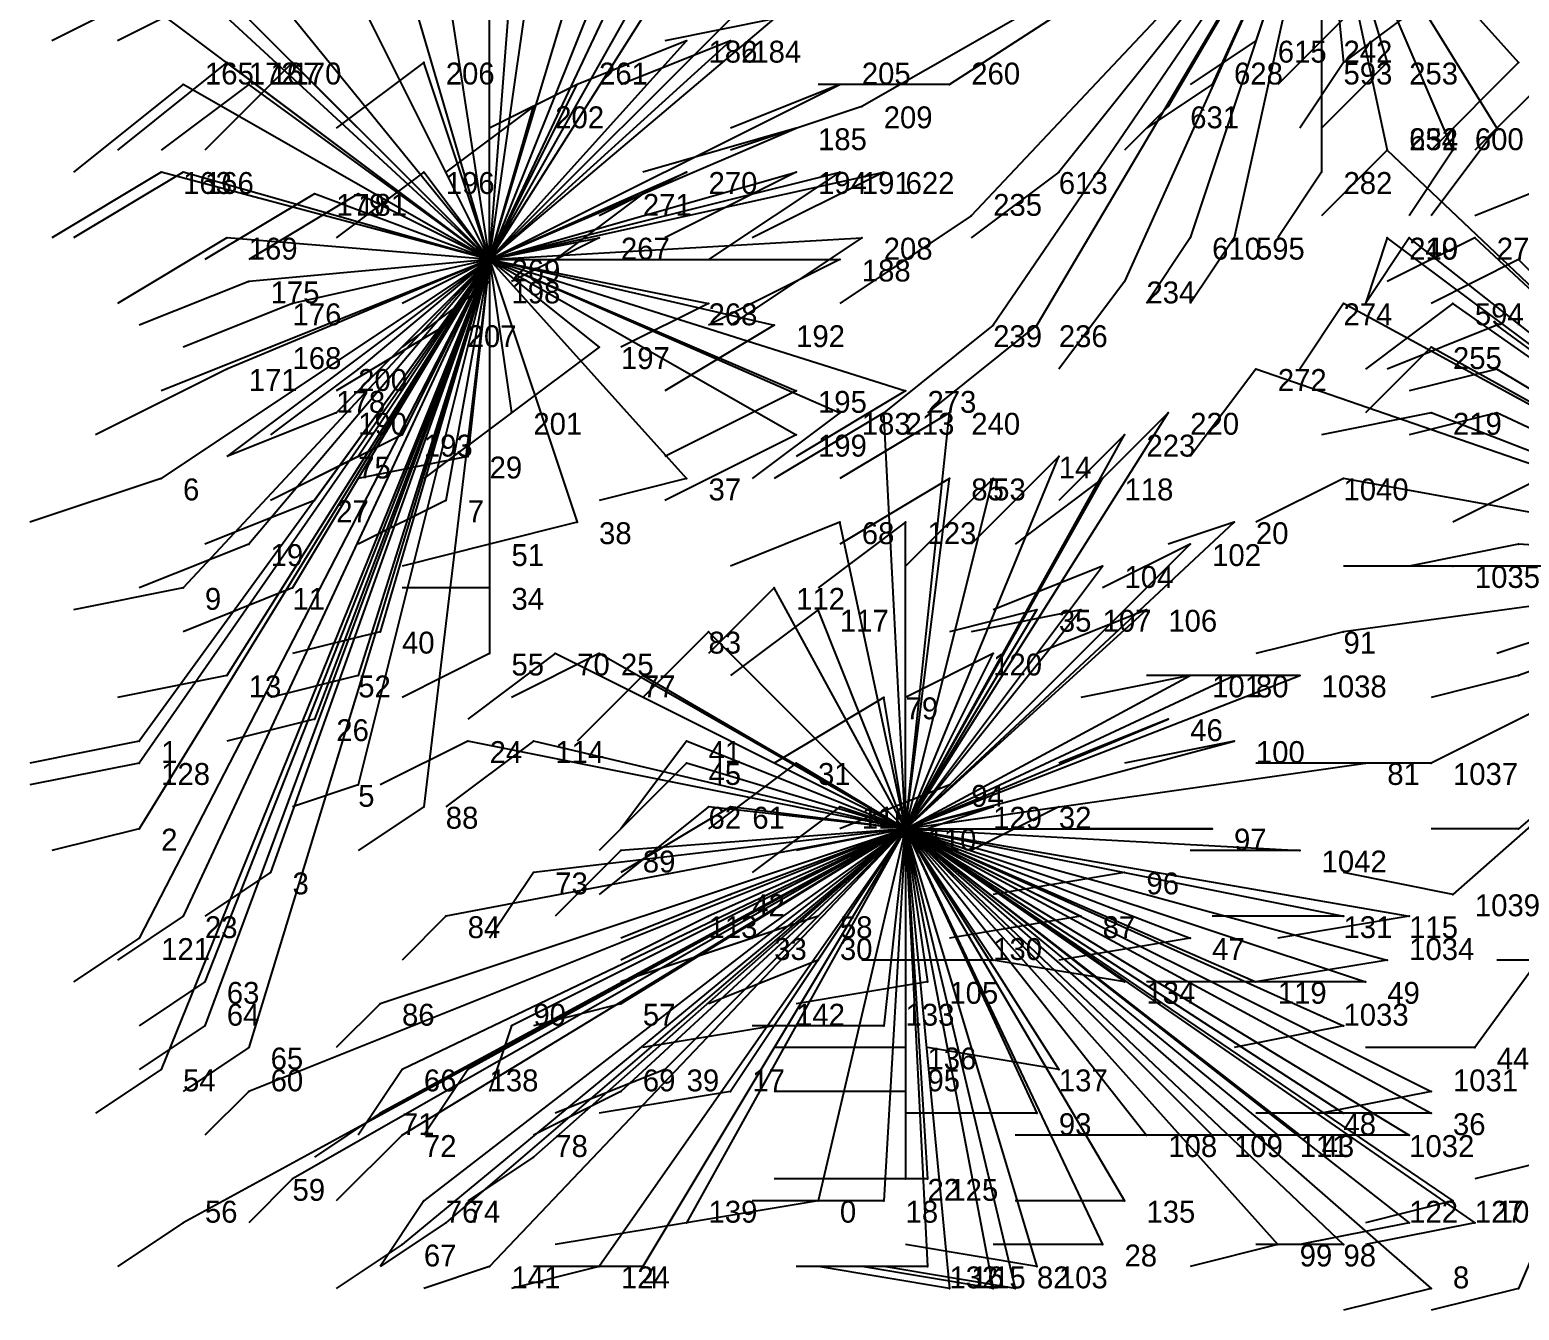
# Model space of a CAD drawing. Extents: x 13.668 to 13.876, y -34.05 to -33.931.
# Drawn here: x 13.669 to 13.737, y -34.048 to -33.9895 of the extents above; entities that cross this region are included whole.
import ezdxf

# ---------------------------------------------------------------- set-up
doc = ezdxf.new("R2010")
doc.units = 0
for name, color, linetype in [('Facilities', 3, 'CONTINUOUS'), ('Facilities_lines', 3, 'CONTINUOUS'), ('Normals', 1, 'CONTINUOUS'), ('Source_points', 5, 'CONTINUOUS'), ('Text', 3, 'CONTINUOUS')]:
    doc.layers.add(name, color=color, linetype=linetype)

msp = doc.modelspace()

# ---------------------------------------------------------------- linework, layer by layer
at = {"layer": 'Facilities', "color": 3}
for p in [(13.69, -34, -1.219), (13.709, -34.026, -1.219)]:
    msp.add_point(p, dxfattribs=at)
at = {"layer": 'Facilities_lines', "color": 3}
for p, q in [((13.69, -34, -1.219), (13.693, -33.979, -1.219)), ((13.69, -34, -1.219), (13.696, -33.98, -1.219)), ((13.69, -34, -1.219), (13.702, -33.981, -1.218)), ((13.728, -33.981, -1.217), (13.707, -33.993, -1.218)), ((13.728, -33.981, -1.217), (13.711, -33.992, -1.218)), ((13.728, -33.981, -1.217), (13.712, -33.998, -1.218)), ((13.728, -33.981, -1.217), (13.713, -34.003, -1.218)), ((13.728, -33.981, -1.217), (13.715, -34.003, -1.218)), ((13.728, -33.981, -1.217), (13.716, -33.996, -1.217)), ((13.728, -33.981, -1.217), (13.719, -34.001, -1.218)), ((13.728, -33.981, -1.217), (13.721, -33.993, -1.217)), ((13.728, -33.981, -1.217), (13.722, -33.999, -1.217)), ((13.728, -33.981, -1.217), (13.723, -33.992, -1.217)), ((13.728, -33.981, -1.217), (13.724, -33.999, -1.217)), ((13.728, -33.981, -1.217), (13.725, -33.99, -1.217)), ((13.728, -33.981, -1.217), (13.728, -33.99, -1.218)), ((13.728, -33.981, -1.217), (13.731, -33.991, -1.218)), ((13.728, -33.981, -1.217), (13.728, -33.996, -1.218)), ((13.728, -33.981, -1.217), (13.729, -33.991, -1.217)), ((13.728, -33.981, -1.217), (13.734, -33.995, -1.216)), ((13.728, -33.981, -1.217), (13.737, -33.991, -1.217)), ((13.728, -33.981, -1.217), (13.736, -33.994, -1.217)), ((13.728, -33.981, -1.217), (13.731, -33.995, -1.217)), ((13.69, -34, -1.219), (13.685, -33.983, -1.219)), ((13.69, -34, -1.219), (13.698, -33.983, -1.218)), ((13.69, -34, -1.219), (13.698, -33.983, -1.219)), ((13.69, -34, -1.219), (13.677, -33.984, -1.22)), ((13.69, -34, -1.219), (13.682, -33.984, -1.219)), ((13.69, -34, -1.219), (13.699, -33.984, -1.219)), ((13.69, -34, -1.219), (13.675, -33.985, -1.22)), ((13.69, -34, -1.219), (13.696, -33.985, -1.218)), ((13.69, -34, -1.219), (13.69, -33.986, -1.22)), ((13.69, -34, -1.219), (13.688, -33.987, -1.219)), ((13.69, -34, -1.219), (13.703, -33.987, -1.218)), ((13.69, -34, -1.219), (13.691, -33.987, -1.218)), ((13.69, -34, -1.219), (13.674, -33.988, -1.219)), ((13.69, -34, -1.219), (13.677, -33.988, -1.22)), ((13.69, -34, -1.219), (13.703, -33.989, -1.219)), ((13.69, -34, -1.219), (13.699, -33.99, -1.218)), ((13.69, -34, -1.219), (13.701, -33.99, -1.218)), ((13.69, -34, -1.219), (13.699, -33.99, -1.219)), ((13.69, -34, -1.219), (13.678, -33.991, -1.22)), ((13.69, -34, -1.219), (13.681, -33.991, -1.219)), ((13.69, -34, -1.219), (13.687, -33.991, -1.218)), ((13.69, -34, -1.219), (13.676, -33.992, -1.22)), ((13.69, -34, -1.219), (13.679, -33.992, -1.219)), ((13.69, -34, -1.219), (13.706, -33.992, -1.219)), ((13.69, -34, -1.219), (13.694, -33.992, -1.218)), ((13.69, -34, -1.219), (13.692, -33.993, -1.219)), ((13.69, -34, -1.219), (13.704, -33.994, -1.218)), ((13.751, -34.014, -1.217), (13.731, -33.995, -1.218)), ((13.69, -34, -1.219), (13.675, -33.996, -1.219)), ((13.69, -34, -1.219), (13.676, -33.996, -1.22)), ((13.69, -34, -1.219), (13.687, -33.996, -1.219)), ((13.69, -34, -1.219), (13.706, -33.996, -1.219)), ((13.69, -34, -1.219), (13.704, -33.996, -1.22)), ((13.69, -34, -1.219), (13.699, -33.996, -1.219)), ((13.69, -34, -1.219), (13.708, -33.996, -1.217)), ((13.69, -34, -1.219), (13.682, -33.997, -1.219)), ((13.69, -34, -1.219), (13.684, -33.997, -1.219)), ((13.69, -34, -1.219), (13.697, -33.997, -1.219)), ((13.69, -34, -1.219), (13.678, -33.999, -1.22)), ((13.69, -34, -1.219), (13.707, -33.999, -1.218)), ((13.69, -34, -1.219), (13.695, -33.999, -1.219)), ((13.751, -34.014, -1.217), (13.731, -33.999, -1.218)), ((13.751, -34.014, -1.217), (13.732, -33.999, -1.218)), ((13.751, -34.014, -1.217), (13.735, -33.999, -1.218)), ((13.69, -34, -1.219), (13.674, -34.031, -1.22)), ((13.69, -34, -1.219), (13.674, -34.022, -1.221)), ((13.69, -34, -1.219), (13.674, -34.026, -1.221)), ((13.69, -34, -1.219), (13.674, -34.023, -1.221)), ((13.69, -34, -1.219), (13.675, -34.037, -1.22)), ((13.69, -34, -1.219), (13.675, -34.01, -1.22)), ((13.69, -34, -1.219), (13.676, -34.03, -1.22)), ((13.69, -34, -1.219), (13.676, -34.015, -1.22)), ((13.69, -34, -1.219), (13.677, -34.033, -1.221)), ((13.69, -34, -1.219), (13.677, -34.035, -1.22)), ((13.69, -34, -1.219), (13.678, -34.019, -1.221)), ((13.69, -34, -1.219), (13.678, -34.005, -1.22)), ((13.69, -34, -1.219), (13.679, -34.036, -1.219)), ((13.69, -34, -1.219), (13.679, -34.013, -1.221)), ((13.69, -34, -1.219), (13.679, -34.001, -1.219)), ((13.69, -34, -1.219), (13.68, -34.028, -1.22)), ((13.69, -34, -1.219), (13.68, -34.004, -1.22)), ((13.69, -34, -1.219), (13.681, -34.015, -1.219)), ((13.69, -34, -1.219), (13.681, -34.002, -1.221)), ((13.69, -34, -1.219), (13.682, -34.021, -1.219)), ((13.69, -34, -1.219), (13.682, -34.011, -1.22)), ((13.69, -34, -1.219), (13.682, -34.006, -1.219)), ((13.69, -34, -1.219), (13.683, -34.007, -1.22)), ((13.69, -34, -1.219), (13.684, -34.024, -1.22)), ((13.69, -34, -1.219), (13.684, -34.019, -1.219)), ((13.69, -34, -1.219), (13.684, -34.009, -1.22)), ((13.69, -34, -1.219), (13.684, -34.005, -1.219)), ((13.69, -34, -1.219), (13.685, -34.017, -1.22)), ((13.69, -34, -1.219), (13.686, -34.008, -1.22)), ((13.69, -34, -1.219), (13.687, -34.025, -1.219)), ((13.69, -34, -1.219), (13.688, -34.011, -1.218)), ((13.69, -34, -1.219), (13.688, -34.003, -1.219)), ((13.69, -34, -1.219), (13.689, -34.009, -1.22)), ((13.69, -34, -1.219), (13.706, -34.007, -1.219)), ((13.69, -34, -1.219), (13.706, -34, -1.219)), ((13.69, -34, -1.219), (13.704, -34.008, -1.219)), ((13.69, -34, -1.219), (13.69, -34.015, -1.219)), ((13.69, -34, -1.219), (13.699, -34.01, -1.219)), ((13.69, -34, -1.219), (13.69, -34.013, -1.22)), ((13.69, -34, -1.219), (13.69, -34.018, -1.219)), ((13.69, -34, -1.219), (13.694, -34.012, -1.219)), ((13.69, -34, -1.219), (13.703, -34.003, -1.218)), ((13.69, -34, -1.219), (13.704, -34.006, -1.218)), ((13.69, -34, -1.219), (13.695, -34.004, -1.219)), ((13.69, -34, -1.219), (13.69, -34.001, -1.221)), ((13.69, -34, -1.219), (13.691, -34.007, -1.219)), ((13.69, -34, -1.219), (13.7, -34.002, -1.219)), ((13.69, -34, -1.219), (13.709, -34.006, -1.218)), ((13.751, -34.014, -1.217), (13.737, -34, -1.217)), ((13.751, -34.014, -1.217), (13.729, -34.002, -1.218)), ((13.751, -34.014, -1.217), (13.734, -34.002, -1.217)), ((13.751, -34.014, -1.217), (13.736, -34.003, -1.218)), ((13.751, -34.014, -1.217), (13.733, -34.004, -1.218)), ((13.751, -34.014, -1.217), (13.725, -34.005, -1.218)), ((13.751, -34.014, -1.217), (13.736, -34.005, -1.218)), ((13.709, -34.026, -1.219), (13.708, -34.007, -1.219)), ((13.709, -34.026, -1.219), (13.721, -34.007, -1.218)), ((13.709, -34.026, -1.219), (13.711, -34.007, -1.219)), ((13.751, -34.014, -1.217), (13.733, -34.007, -1.218)), ((13.751, -34.014, -1.217), (13.736, -34.007, -1.218)), ((13.751, -34.014, -1.217), (13.736, -34.007, -1.217)), ((13.709, -34.026, -1.219), (13.719, -34.008, -1.218)), ((13.709, -34.026, -1.219), (13.716, -34.009, -1.218)), ((13.709, -34.026, -1.219), (13.713, -34.01, -1.219)), ((13.709, -34.026, -1.219), (13.711, -34.01, -1.219)), ((13.709, -34.026, -1.219), (13.718, -34.01, -1.219)), ((13.751, -34.014, -1.217), (13.729, -34.01, -1.217)), ((13.709, -34.026, -1.219), (13.706, -34.012, -1.219)), ((13.709, -34.026, -1.219), (13.724, -34.012, -1.218)), ((13.709, -34.026, -1.219), (13.709, -34.012, -1.218)), ((13.709, -34.026, -1.219), (13.722, -34.013, -1.218)), ((13.751, -34.014, -1.217), (13.737, -34.013, -1.218)), ((13.709, -34.026, -1.219), (13.718, -34.014, -1.219)), ((13.751, -34.014, -1.217), (13.729, -34.017, -1.218)), ((13.751, -34.014, -1.217), (13.733, -34.023, -1.217)), ((13.751, -34.014, -1.217), (13.734, -34.014, -1.217)), ((13.751, -34.014, -1.217), (13.734, -34.029, -1.217)), ((13.751, -34.014, -1.217), (13.735, -34.036, -1.218)), ((13.751, -34.014, -1.217), (13.737, -34.047, -1.218)), ((13.751, -34.014, -1.217), (13.737, -34.019, -1.218)), ((13.751, -34.014, -1.217), (13.737, -34.026, -1.218)), ((13.709, -34.026, -1.219), (13.703, -34.015, -1.219)), ((13.709, -34.026, -1.219), (13.705, -34.016, -1.218)), ((13.709, -34.026, -1.219), (13.715, -34.016, -1.219)), ((13.709, -34.026, -1.219), (13.72, -34.016, -1.219)), ((13.709, -34.026, -1.219), (13.717, -34.016, -1.218)), ((13.709, -34.026, -1.219), (13.7, -34.017, -1.219)), ((13.709, -34.026, -1.219), (13.693, -34.018, -1.22)), ((13.709, -34.026, -1.219), (13.695, -34.018, -1.22)), ((13.709, -34.026, -1.219), (13.713, -34.018, -1.218)), ((13.709, -34.026, -1.219), (13.697, -34.019, -1.22)), ((13.709, -34.026, -1.219), (13.724, -34.019, -1.218)), ((13.709, -34.026, -1.219), (13.722, -34.019, -1.219)), ((13.709, -34.026, -1.219), (13.727, -34.019, -1.217)), ((13.709, -34.026, -1.219), (13.708, -34.02, -1.219)), ((13.709, -34.026, -1.219), (13.721, -34.021, -1.218)), ((13.709, -34.026, -1.219), (13.689, -34.022, -1.22)), ((13.709, -34.026, -1.219), (13.692, -34.022, -1.219)), ((13.709, -34.026, -1.219), (13.699, -34.022, -1.22)), ((13.709, -34.026, -1.219), (13.724, -34.022, -1.219)), ((13.709, -34.026, -1.219), (13.699, -34.023, -1.22)), ((13.709, -34.026, -1.219), (13.704, -34.023, -1.219)), ((13.709, -34.026, -1.219), (13.73, -34.023, -1.218)), ((13.709, -34.026, -1.219), (13.711, -34.024, -1.219)), ((13.709, -34.026, -1.219), (13.7, -34.025, -1.22)), ((13.709, -34.026, -1.219), (13.701, -34.025, -1.218)), ((13.709, -34.026, -1.219), (13.706, -34.025, -1.219)), ((13.709, -34.026, -1.219), (13.716, -34.025, -1.218)), ((13.709, -34.026, -1.219), (13.713, -34.025, -1.219)), ((13.709, -34.026, -1.219), (13.676, -34.044, -1.22)), ((13.709, -34.026, -1.219), (13.679, -34.038, -1.22)), ((13.709, -34.026, -1.219), (13.681, -34.042, -1.22)), ((13.709, -34.026, -1.219), (13.685, -34.039, -1.22)), ((13.709, -34.026, -1.219), (13.685, -34.034, -1.219)), ((13.709, -34.026, -1.219), (13.686, -34.037, -1.221)), ((13.709, -34.026, -1.219), (13.686, -34.045, -1.22)), ((13.709, -34.026, -1.219), (13.686, -34.04, -1.221)), ((13.709, -34.026, -1.219), (13.687, -34.043, -1.221)), ((13.709, -34.026, -1.219), (13.688, -34.044, -1.22)), ((13.709, -34.026, -1.219), (13.688, -34.03, -1.22)), ((13.709, -34.026, -1.219), (13.689, -34.037, -1.22)), ((13.709, -34.026, -1.219), (13.69, -34.046, -1.221)), ((13.709, -34.026, -1.219), (13.691, -34.035, -1.22)), ((13.709, -34.026, -1.219), (13.692, -34.028, -1.219)), ((13.709, -34.026, -1.219), (13.692, -34.041, -1.22)), ((13.709, -34.026, -1.219), (13.695, -34.046, -1.22)), ((13.709, -34.026, -1.219), (13.696, -34.034, -1.22)), ((13.709, -34.026, -1.219), (13.696, -34.038, -1.221)), ((13.709, -34.026, -1.219), (13.696, -34.027, -1.219)), ((13.709, -34.026, -1.219), (13.697, -34.046, -1.22)), ((13.709, -34.026, -1.219), (13.698, -34.037, -1.22)), ((13.709, -34.026, -1.219), (13.699, -34.044, -1.22)), ((13.709, -34.026, -1.219), (13.7, -34.03, -1.22)), ((13.709, -34.026, -1.219), (13.701, -34.038, -1.219)), ((13.709, -34.026, -1.219), (13.701, -34.029, -1.22)), ((13.709, -34.026, -1.219), (13.702, -34.031, -1.22)), ((13.709, -34.026, -1.219), (13.703, -34.035, -1.22)), ((13.709, -34.026, -1.219), (13.705, -34.043, -1.219)), ((13.709, -34.026, -1.219), (13.705, -34.032, -1.22)), ((13.709, -34.026, -1.219), (13.705, -34.03, -1.219)), ((13.709, -34.026, -1.219), (13.708, -34.043, -1.219)), ((13.709, -34.026, -1.219), (13.708, -34.035, -1.22)), ((13.709, -34.026, -1.219), (13.733, -34.047, -1.218)), ((13.709, -34.026, -1.219), (13.713, -34.047, -1.219)), ((13.709, -34.026, -1.219), (13.711, -34.047, -1.219)), ((13.709, -34.026, -1.219), (13.718, -34.045, -1.218)), ((13.709, -34.026, -1.219), (13.709, -34.042, -1.219)), ((13.709, -34.026, -1.219), (13.733, -34.039, -1.218)), ((13.709, -34.026, -1.219), (13.727, -34.04, -1.218)), ((13.709, -34.026, -1.219), (13.722, -34.031, -1.218)), ((13.709, -34.026, -1.219), (13.729, -34.039, -1.218)), ((13.709, -34.026, -1.219), (13.73, -34.033, -1.219)), ((13.709, -34.026, -1.219), (13.714, -34.047, -1.218)), ((13.709, -34.026, -1.219), (13.717, -34.03, -1.218)), ((13.709, -34.026, -1.219), (13.715, -34.039, -1.218)), ((13.709, -34.026, -1.219), (13.709, -34.038, -1.22)), ((13.709, -34.026, -1.219), (13.719, -34.028, -1.219)), ((13.709, -34.026, -1.219), (13.723, -34.026, -1.218)), ((13.709, -34.026, -1.219), (13.729, -34.045, -1.218)), ((13.709, -34.026, -1.219), (13.726, -34.045, -1.219)), ((13.709, -34.026, -1.219), (13.715, -34.046, -1.218)), ((13.709, -34.026, -1.219), (13.71, -34.033, -1.219)), ((13.709, -34.026, -1.219), (13.72, -34.04, -1.219)), ((13.709, -34.026, -1.219), (13.723, -34.04, -1.219)), ((13.709, -34.026, -1.219), (13.726, -34.04, -1.218)), ((13.709, -34.026, -1.219), (13.732, -34.03, -1.218)), ((13.709, -34.026, -1.219), (13.725, -34.033, -1.218)), ((13.709, -34.026, -1.219), (13.732, -34.044, -1.218)), ((13.709, -34.026, -1.219), (13.71, -34.042, -1.218)), ((13.709, -34.026, -1.219), (13.734, -34.043, -1.218)), ((13.709, -34.026, -1.219), (13.713, -34.032, -1.219)), ((13.709, -34.026, -1.219), (13.729, -34.03, -1.219)), ((13.709, -34.026, -1.219), (13.71, -34.046, -1.219)), ((13.709, -34.026, -1.219), (13.719, -34.033, -1.22)), ((13.709, -34.026, -1.219), (13.719, -34.043, -1.219)), ((13.709, -34.026, -1.219), (13.709, -34.036, -1.218)), ((13.709, -34.026, -1.219), (13.716, -34.037, -1.219)), ((13.709, -34.026, -1.219), (13.733, -34.038, -1.217)), ((13.709, -34.026, -1.219), (13.732, -34.04, -1.217)), ((13.709, -34.026, -1.219), (13.729, -34.035, -1.217)), ((13.709, -34.026, -1.219), (13.731, -34.032, -1.217)), ((13.709, -34.026, -1.219), (13.735, -34.044, -1.217)), ((13.709, -34.026, -1.219), (13.727, -34.027, -1.217))]:
    msp.add_line(p, q, dxfattribs=at)
at = {"layer": 'Normals', "color": 1}
for p, q in [((13.674, -33.988, -1.219), (13.67, -33.99, -1.119)), ((13.677, -33.988, -1.22), (13.673, -33.99, -1.12)), ((13.733, -33.988, -1.217), (13.729, -33.991, -1.117)), ((13.703, -33.989, -1.219), (13.698, -33.99, -1.119)), ((13.729, -33.989, -1.217), (13.727, -33.991, -1.117)), ((13.699, -33.99, -1.218), (13.694, -33.992, -1.118)), ((13.699, -33.99, -1.219), (13.694, -33.992, -1.119)), ((13.701, -33.99, -1.218), (13.696, -33.992, -1.118)), ((13.725, -33.99, -1.217), (13.722, -33.992, -1.117)), ((13.728, -33.99, -1.218), (13.726, -33.992, -1.118)), ((13.678, -33.991, -1.22), (13.673, -33.995, -1.12)), ((13.681, -33.991, -1.219), (13.677, -33.995, -1.119)), ((13.687, -33.991, -1.218), (13.683, -33.994, -1.118)), ((13.729, -33.991, -1.217), (13.727, -33.994, -1.117)), ((13.731, -33.991, -1.218), (13.728, -33.994, -1.118)), ((13.737, -33.991, -1.217), (13.733, -33.995, -1.117)), ((13.739, -33.991, -1.217), (13.735, -33.995, -1.117)), ((13.676, -33.992, -1.22), (13.671, -33.996, -1.12)), ((13.679, -33.992, -1.219), (13.675, -33.995, -1.119)), ((13.694, -33.992, -1.218), (13.69, -33.994, -1.118)), ((13.706, -33.992, -1.219), (13.701, -33.994, -1.119)), ((13.711, -33.992, -1.218), (13.705, -33.992, -1.118)), ((13.723, -33.992, -1.217), (13.72, -33.994, -1.117)), ((13.692, -33.993, -1.219), (13.688, -33.996, -1.119)), ((13.707, -33.993, -1.218), (13.701, -33.995, -1.118)), ((13.721, -33.993, -1.217), (13.719, -33.995, -1.117)), ((13.704, -33.994, -1.218), (13.697, -33.996, -1.118)), ((13.736, -33.994, -1.217), (13.733, -33.998, -1.117)), ((13.731, -33.995, -1.217), (13.728, -33.998, -1.117)), ((13.731, -33.995, -1.218), (13.728, -33.998, -1.118)), ((13.734, -33.995, -1.216), (13.732, -33.998, -1.116)), ((13.675, -33.996, -1.219), (13.67, -33.999, -1.119)), ((13.676, -33.996, -1.22), (13.671, -33.999, -1.12)), ((13.687, -33.996, -1.219), (13.683, -33.999, -1.119)), ((13.699, -33.996, -1.219), (13.695, -33.998, -1.119)), ((13.704, -33.996, -1.22), (13.698, -33.999, -1.12)), ((13.706, -33.996, -1.219), (13.7, -34, -1.119)), ((13.708, -33.996, -1.217), (13.702, -33.999, -1.117)), ((13.716, -33.996, -1.217), (13.712, -33.999, -1.117)), ((13.728, -33.996, -1.218), (13.726, -33.999, -1.118)), ((13.74, -33.996, -1.217), (13.735, -33.998, -1.117)), ((13.682, -33.997, -1.219), (13.677, -34, -1.119)), ((13.684, -33.997, -1.219), (13.679, -34, -1.119)), ((13.697, -33.997, -1.219), (13.693, -34, -1.119)), ((13.712, -33.998, -1.218), (13.706, -34.002, -1.118)), ((13.678, -33.999, -1.22), (13.673, -34.002, -1.12)), ((13.695, -33.999, -1.219), (13.691, -34.001, -1.119)), ((13.707, -33.999, -1.218), (13.701, -34.003, -1.118)), ((13.722, -33.999, -1.217), (13.72, -34.002, -1.117)), ((13.724, -33.999, -1.217), (13.722, -34.002, -1.117)), ((13.731, -33.999, -1.218), (13.73, -34.002, -1.118)), ((13.732, -33.999, -1.218), (13.73, -34.002, -1.118)), ((13.735, -33.999, -1.218), (13.731, -34.001, -1.118)), ((13.69, -34, -1.219), (13.686, -34.002, -1.119)), ((13.706, -34, -1.219), (13.7, -34.003, -1.119)), ((13.737, -34, -1.217), (13.733, -34.002, -1.117)), ((13.679, -34.001, -1.219), (13.674, -34.003, -1.119)), ((13.69, -34.001, -1.221), (13.686, -34.004, -1.121)), ((13.719, -34.001, -1.218), (13.716, -34.005, -1.118)), ((13.681, -34.002, -1.221), (13.676, -34.004, -1.121)), ((13.7, -34.002, -1.219), (13.696, -34.004, -1.119)), ((13.729, -34.002, -1.218), (13.727, -34.005, -1.118)), ((13.734, -34.002, -1.217), (13.73, -34.005, -1.117)), ((13.688, -34.003, -1.219), (13.683, -34.006, -1.119)), ((13.703, -34.003, -1.218), (13.698, -34.006, -1.118)), ((13.713, -34.003, -1.218), (13.708, -34.007, -1.118)), ((13.715, -34.003, -1.218), (13.71, -34.007, -1.118)), ((13.736, -34.003, -1.218), (13.731, -34.005, -1.118)), ((13.68, -34.004, -1.22), (13.675, -34.006, -1.12)), ((13.695, -34.004, -1.219), (13.691, -34.007, -1.119)), ((13.733, -34.004, -1.218), (13.73, -34.007, -1.118)), ((13.678, -34.005, -1.22), (13.672, -34.008, -1.12)), ((13.684, -34.005, -1.219), (13.68, -34.008, -1.119)), ((13.725, -34.005, -1.218), (13.722, -34.009, -1.118)), ((13.736, -34.005, -1.218), (13.732, -34.006, -1.118)), ((13.682, -34.006, -1.219), (13.678, -34.009, -1.119)), ((13.704, -34.006, -1.218), (13.698, -34.009, -1.118)), ((13.709, -34.006, -1.218), (13.704, -34.009, -1.118)), ((13.683, -34.007, -1.22), (13.678, -34.009, -1.12)), ((13.691, -34.007, -1.219), (13.687, -34.01, -1.119)), ((13.706, -34.007, -1.219), (13.702, -34.01, -1.119)), ((13.708, -34.007, -1.219), (13.703, -34.01, -1.119)), ((13.711, -34.007, -1.219), (13.706, -34.01, -1.119)), ((13.721, -34.007, -1.218), (13.718, -34.01, -1.118)), ((13.733, -34.007, -1.218), (13.728, -34.008, -1.118)), ((13.736, -34.007, -1.218), (13.732, -34.008, -1.118)), ((13.736, -34.007, -1.217), (13.732, -34.008, -1.117)), ((13.686, -34.008, -1.22), (13.682, -34.01, -1.12)), ((13.704, -34.008, -1.219), (13.698, -34.011, -1.119)), ((13.719, -34.008, -1.218), (13.716, -34.011, -1.118)), ((13.684, -34.009, -1.22), (13.68, -34.011, -1.12)), ((13.689, -34.009, -1.22), (13.684, -34.01, -1.12)), ((13.716, -34.009, -1.218), (13.712, -34.013, -1.118)), ((13.675, -34.01, -1.22), (13.669, -34.012, -1.12)), ((13.699, -34.01, -1.219), (13.695, -34.011, -1.119)), ((13.711, -34.01, -1.219), (13.706, -34.013, -1.119)), ((13.713, -34.01, -1.219), (13.709, -34.014, -1.119)), ((13.718, -34.01, -1.219), (13.714, -34.013, -1.119)), ((13.729, -34.01, -1.217), (13.725, -34.012, -1.117)), ((13.738, -34.01, -1.218), (13.734, -34.012, -1.118)), ((13.682, -34.011, -1.22), (13.677, -34.013, -1.12)), ((13.688, -34.011, -1.218), (13.684, -34.013, -1.118)), ((13.694, -34.012, -1.219), (13.69, -34.013, -1.119)), ((13.706, -34.012, -1.219), (13.701, -34.014, -1.119)), ((13.709, -34.012, -1.218), (13.705, -34.015, -1.118)), ((13.724, -34.012, -1.218), (13.721, -34.013, -1.118)), ((13.679, -34.013, -1.221), (13.674, -34.015, -1.121)), ((13.69, -34.013, -1.22), (13.686, -34.014, -1.12)), ((13.722, -34.013, -1.218), (13.718, -34.015, -1.118)), ((13.737, -34.013, -1.218), (13.732, -34.014, -1.118)), ((13.718, -34.014, -1.219), (13.713, -34.016, -1.119)), ((13.734, -34.014, -1.217), (13.729, -34.014, -1.117)), ((13.676, -34.015, -1.22), (13.671, -34.016, -1.12)), ((13.681, -34.015, -1.219), (13.676, -34.017, -1.119)), ((13.69, -34.015, -1.219), (13.686, -34.015, -1.119)), ((13.703, -34.015, -1.219), (13.7, -34.018, -1.119)), ((13.705, -34.016, -1.218), (13.701, -34.019, -1.118)), ((13.715, -34.016, -1.219), (13.711, -34.017, -1.119)), ((13.717, -34.016, -1.218), (13.712, -34.017, -1.118)), ((13.72, -34.016, -1.219), (13.715, -34.018, -1.119)), ((13.685, -34.017, -1.22), (13.681, -34.018, -1.12)), ((13.7, -34.017, -1.219), (13.697, -34.02, -1.119)), ((13.729, -34.017, -1.218), (13.725, -34.018, -1.118)), ((13.739, -34.017, -1.218), (13.736, -34.018, -1.118)), ((13.69, -34.018, -1.219), (13.686, -34.02, -1.119)), ((13.693, -34.018, -1.22), (13.689, -34.021, -1.12)), ((13.695, -34.018, -1.22), (13.691, -34.02, -1.12)), ((13.713, -34.018, -1.218), (13.709, -34.02, -1.118)), ((13.678, -34.019, -1.221), (13.673, -34.02, -1.121)), ((13.684, -34.019, -1.219), (13.68, -34.02, -1.119)), ((13.697, -34.019, -1.22), (13.694, -34.022, -1.12)), ((13.722, -34.019, -1.219), (13.717, -34.02, -1.119)), ((13.724, -34.019, -1.218), (13.72, -34.019, -1.118)), ((13.727, -34.019, -1.217), (13.723, -34.019, -1.117)), ((13.737, -34.019, -1.218), (13.733, -34.02, -1.118)), ((13.708, -34.02, -1.219), (13.703, -34.023, -1.119)), ((13.682, -34.021, -1.219), (13.678, -34.022, -1.119)), ((13.721, -34.021, -1.218), (13.716, -34.023, -1.118)), ((13.674, -34.022, -1.221), (13.669, -34.023, -1.121)), ((13.689, -34.022, -1.22), (13.685, -34.024, -1.12)), ((13.692, -34.022, -1.219), (13.688, -34.025, -1.119)), ((13.699, -34.022, -1.22), (13.696, -34.026, -1.12)), ((13.724, -34.022, -1.219), (13.719, -34.023, -1.119)), ((13.674, -34.023, -1.221), (13.669, -34.024, -1.121)), ((13.699, -34.023, -1.22), (13.695, -34.027, -1.12)), ((13.704, -34.023, -1.219), (13.7, -34.026, -1.119)), ((13.73, -34.023, -1.218), (13.725, -34.023, -1.118)), ((13.733, -34.023, -1.217), (13.729, -34.023, -1.117)), ((13.684, -34.024, -1.22), (13.681, -34.025, -1.12)), ((13.711, -34.024, -1.219), (13.706, -34.026, -1.119)), ((13.687, -34.025, -1.219), (13.684, -34.027, -1.119)), ((13.7, -34.025, -1.22), (13.695, -34.029, -1.12)), ((13.701, -34.025, -1.218), (13.696, -34.028, -1.118)), ((13.706, -34.025, -1.219), (13.702, -34.028, -1.119)), ((13.713, -34.025, -1.219), (13.707, -34.027, -1.119)), ((13.716, -34.025, -1.218), (13.712, -34.027, -1.118)), ((13.674, -34.026, -1.221), (13.67, -34.027, -1.121)), ((13.709, -34.026, -1.219), (13.704, -34.027, -1.119)), ((13.723, -34.026, -1.218), (13.717, -34.026, -1.118)), ((13.737, -34.026, -1.218), (13.733, -34.026, -1.118)), ((13.696, -34.027, -1.219), (13.693, -34.03, -1.119)), ((13.727, -34.027, -1.217), (13.722, -34.027, -1.117)), ((13.68, -34.028, -1.22), (13.677, -34.03, -1.12)), ((13.692, -34.028, -1.219), (13.69, -34.031, -1.119)), ((13.719, -34.028, -1.219), (13.713, -34.029, -1.119)), ((13.734, -34.029, -1.217), (13.729, -34.028, -1.117)), ((13.701, -34.029, -1.22), (13.696, -34.031, -1.12)), ((13.676, -34.03, -1.22), (13.673, -34.032, -1.12)), ((13.688, -34.03, -1.22), (13.686, -34.032, -1.12)), ((13.7, -34.03, -1.22), (13.696, -34.032, -1.12)), ((13.705, -34.03, -1.219), (13.699, -34.032, -1.119)), ((13.717, -34.03, -1.218), (13.711, -34.031, -1.118)), ((13.729, -34.03, -1.219), (13.723, -34.03, -1.119)), ((13.732, -34.03, -1.218), (13.726, -34.031, -1.118)), ((13.674, -34.031, -1.22), (13.671, -34.033, -1.12)), ((13.702, -34.031, -1.22), (13.696, -34.033, -1.12)), ((13.722, -34.031, -1.218), (13.716, -34.032, -1.118)), ((13.705, -34.032, -1.22), (13.7, -34.034, -1.12)), ((13.713, -34.032, -1.219), (13.707, -34.032, -1.119)), ((13.719, -34.033, -1.22), (13.713, -34.032, -1.12)), ((13.731, -34.032, -1.217), (13.725, -34.033, -1.117)), ((13.739, -34.032, -1.218), (13.736, -34.032, -1.118)), ((13.677, -34.033, -1.221), (13.674, -34.035, -1.121)), ((13.71, -34.033, -1.219), (13.704, -34.034, -1.119)), ((13.725, -34.033, -1.218), (13.72, -34.033, -1.118)), ((13.73, -34.033, -1.219), (13.725, -34.033, -1.119)), ((13.685, -34.034, -1.219), (13.683, -34.036, -1.119)), ((13.696, -34.034, -1.22), (13.692, -34.035, -1.12)), ((13.677, -34.035, -1.22), (13.674, -34.037, -1.12)), ((13.691, -34.035, -1.22), (13.69, -34.038, -1.12)), ((13.703, -34.035, -1.22), (13.697, -34.036, -1.12)), ((13.708, -34.035, -1.22), (13.702, -34.035, -1.12)), ((13.729, -34.035, -1.217), (13.724, -34.036, -1.117)), ((13.679, -34.036, -1.219), (13.676, -34.038, -1.119)), ((13.709, -34.036, -1.218), (13.703, -34.036, -1.118)), ((13.716, -34.037, -1.219), (13.71, -34.036, -1.119)), ((13.735, -34.036, -1.218), (13.73, -34.036, -1.118)), ((13.675, -34.037, -1.22), (13.672, -34.039, -1.12)), ((13.686, -34.037, -1.221), (13.684, -34.04, -1.121)), ((13.689, -34.037, -1.22), (13.687, -34.04, -1.12)), ((13.698, -34.037, -1.22), (13.693, -34.039, -1.12)), ((13.679, -34.038, -1.22), (13.677, -34.04, -1.12)), ((13.696, -34.038, -1.221), (13.692, -34.04, -1.121)), ((13.701, -34.038, -1.219), (13.695, -34.039, -1.119)), ((13.709, -34.038, -1.22), (13.703, -34.038, -1.12)), ((13.733, -34.038, -1.217), (13.728, -34.039, -1.117)), ((13.685, -34.039, -1.22), (13.682, -34.041, -1.12)), ((13.715, -34.039, -1.218), (13.709, -34.039, -1.118)), ((13.729, -34.039, -1.218), (13.725, -34.039, -1.118)), ((13.733, -34.039, -1.218), (13.728, -34.039, -1.118)), ((13.686, -34.04, -1.221), (13.683, -34.043, -1.121)), ((13.72, -34.04, -1.219), (13.714, -34.04, -1.119)), ((13.723, -34.04, -1.219), (13.718, -34.04, -1.119)), ((13.726, -34.04, -1.218), (13.721, -34.04, -1.118)), ((13.727, -34.04, -1.218), (13.722, -34.04, -1.118)), ((13.732, -34.04, -1.217), (13.727, -34.04, -1.117)), ((13.692, -34.041, -1.22), (13.689, -34.043, -1.12)), ((13.739, -34.041, -1.217), (13.735, -34.042, -1.117)), ((13.681, -34.042, -1.22), (13.679, -34.044, -1.12)), ((13.709, -34.042, -1.219), (13.703, -34.042, -1.119)), ((13.71, -34.042, -1.218), (13.704, -34.042, -1.118)), ((13.687, -34.043, -1.221), (13.685, -34.046, -1.121)), ((13.705, -34.043, -1.219), (13.699, -34.044, -1.119)), ((13.708, -34.043, -1.219), (13.702, -34.043, -1.119)), ((13.719, -34.043, -1.219), (13.714, -34.043, -1.119)), ((13.734, -34.043, -1.218), (13.73, -34.044, -1.118)), ((13.676, -34.044, -1.22), (13.673, -34.046, -1.12)), ((13.688, -34.044, -1.22), (13.685, -34.046, -1.12)), ((13.699, -34.044, -1.22), (13.693, -34.045, -1.12)), ((13.732, -34.044, -1.218), (13.727, -34.045, -1.118)), ((13.735, -34.044, -1.217), (13.73, -34.045, -1.117)), ((13.686, -34.045, -1.22), (13.683, -34.047, -1.12)), ((13.715, -34.046, -1.218), (13.709, -34.045, -1.118)), ((13.718, -34.045, -1.218), (13.713, -34.045, -1.118)), ((13.726, -34.045, -1.219), (13.722, -34.046, -1.119)), ((13.729, -34.045, -1.218), (13.725, -34.045, -1.118)), ((13.69, -34.046, -1.221), (13.687, -34.047, -1.121)), ((13.695, -34.046, -1.22), (13.691, -34.047, -1.12)), ((13.697, -34.046, -1.22), (13.692, -34.046, -1.12)), ((13.71, -34.046, -1.219), (13.704, -34.046, -1.119)), ((13.711, -34.047, -1.219), (13.705, -34.046, -1.119)), ((13.713, -34.047, -1.219), (13.707, -34.046, -1.119)), ((13.714, -34.047, -1.218), (13.708, -34.046, -1.118)), ((13.733, -34.047, -1.218), (13.729, -34.048, -1.118)), ((13.737, -34.047, -1.218), (13.733, -34.048, -1.118))]:
    msp.add_line(p, q, dxfattribs=at)
at = {"layer": 'Source_points', "color": 5}
for p in [(13.699, -33.99, -1.218), (13.699, -33.99, -1.219), (13.701, -33.99, -1.218), (13.725, -33.99, -1.217), (13.728, -33.99, -1.218), (13.678, -33.991, -1.22), (13.681, -33.991, -1.219), (13.687, -33.991, -1.218), (13.729, -33.991, -1.217), (13.731, -33.991, -1.218), (13.737, -33.991, -1.217), (13.676, -33.992, -1.22), (13.679, -33.992, -1.219), (13.694, -33.992, -1.218), (13.706, -33.992, -1.219), (13.711, -33.992, -1.218), (13.723, -33.992, -1.217), (13.692, -33.993, -1.219), (13.707, -33.993, -1.218), (13.721, -33.993, -1.217), (13.704, -33.994, -1.218), (13.736, -33.994, -1.217), (13.731, -33.995, -1.217), (13.731, -33.995, -1.218), (13.734, -33.995, -1.216), (13.675, -33.996, -1.219), (13.676, -33.996, -1.22), (13.687, -33.996, -1.219), (13.699, -33.996, -1.219), (13.704, -33.996, -1.22), (13.706, -33.996, -1.219), (13.708, -33.996, -1.217), (13.716, -33.996, -1.217), (13.728, -33.996, -1.218), (13.682, -33.997, -1.219), (13.684, -33.997, -1.219), (13.697, -33.997, -1.219), (13.712, -33.998, -1.218), (13.678, -33.999, -1.22), (13.695, -33.999, -1.219), (13.707, -33.999, -1.218), (13.722, -33.999, -1.217), (13.724, -33.999, -1.217), (13.731, -33.999, -1.218), (13.732, -33.999, -1.218), (13.735, -33.999, -1.218), (13.706, -34, -1.219), (13.737, -34, -1.217), (13.679, -34.001, -1.219), (13.69, -34.001, -1.221), (13.719, -34.001, -1.218), (13.681, -34.002, -1.221), (13.7, -34.002, -1.219), (13.729, -34.002, -1.218), (13.734, -34.002, -1.217), (13.688, -34.003, -1.219), (13.703, -34.003, -1.218), (13.713, -34.003, -1.218), (13.715, -34.003, -1.218), (13.736, -34.003, -1.218), (13.68, -34.004, -1.22), (13.695, -34.004, -1.219), (13.733, -34.004, -1.218), (13.678, -34.005, -1.22), (13.684, -34.005, -1.219), (13.725, -34.005, -1.218), (13.736, -34.005, -1.218), (13.682, -34.006, -1.219), (13.704, -34.006, -1.218), (13.709, -34.006, -1.218), (13.683, -34.007, -1.22), (13.691, -34.007, -1.219), (13.706, -34.007, -1.219), (13.708, -34.007, -1.219), (13.711, -34.007, -1.219), (13.721, -34.007, -1.218), (13.733, -34.007, -1.218), (13.736, -34.007, -1.218), (13.736, -34.007, -1.217), (13.686, -34.008, -1.22), (13.704, -34.008, -1.219), (13.719, -34.008, -1.218), (13.684, -34.009, -1.22), (13.689, -34.009, -1.22), (13.716, -34.009, -1.218), (13.675, -34.01, -1.22), (13.699, -34.01, -1.219), (13.711, -34.01, -1.219), (13.713, -34.01, -1.219), (13.718, -34.01, -1.219), (13.729, -34.01, -1.217), (13.682, -34.011, -1.22), (13.688, -34.011, -1.218), (13.694, -34.012, -1.219), (13.706, -34.012, -1.219), (13.709, -34.012, -1.218), (13.724, -34.012, -1.218), (13.679, -34.013, -1.221), (13.69, -34.013, -1.22), (13.722, -34.013, -1.218), (13.737, -34.013, -1.218), (13.718, -34.014, -1.219), (13.734, -34.014, -1.217), (13.676, -34.015, -1.22), (13.681, -34.015, -1.219), (13.69, -34.015, -1.219), (13.703, -34.015, -1.219), (13.705, -34.016, -1.218), (13.715, -34.016, -1.219), (13.717, -34.016, -1.218), (13.72, -34.016, -1.219), (13.685, -34.017, -1.22), (13.7, -34.017, -1.219), (13.729, -34.017, -1.218), (13.69, -34.018, -1.219), (13.693, -34.018, -1.22), (13.695, -34.018, -1.22), (13.713, -34.018, -1.218), (13.678, -34.019, -1.221), (13.684, -34.019, -1.219), (13.697, -34.019, -1.22), (13.722, -34.019, -1.219), (13.724, -34.019, -1.218), (13.727, -34.019, -1.217), (13.737, -34.019, -1.218), (13.708, -34.02, -1.219), (13.682, -34.021, -1.219), (13.721, -34.021, -1.218), (13.674, -34.022, -1.221), (13.689, -34.022, -1.22), (13.692, -34.022, -1.219), (13.699, -34.022, -1.22), (13.724, -34.022, -1.219), (13.674, -34.023, -1.221), (13.699, -34.023, -1.22), (13.704, -34.023, -1.219), (13.73, -34.023, -1.218), (13.733, -34.023, -1.217), (13.684, -34.024, -1.22), (13.711, -34.024, -1.219), (13.687, -34.025, -1.219), (13.7, -34.025, -1.22), (13.701, -34.025, -1.218), (13.706, -34.025, -1.219), (13.713, -34.025, -1.219), (13.716, -34.025, -1.218), (13.674, -34.026, -1.221), (13.723, -34.026, -1.218), (13.737, -34.026, -1.218), (13.696, -34.027, -1.219), (13.727, -34.027, -1.217), (13.68, -34.028, -1.22), (13.692, -34.028, -1.219), (13.719, -34.028, -1.219), (13.701, -34.029, -1.22), (13.734, -34.029, -1.217), (13.676, -34.03, -1.22), (13.688, -34.03, -1.22), (13.7, -34.03, -1.22), (13.705, -34.03, -1.219), (13.717, -34.03, -1.218), (13.729, -34.03, -1.219), (13.732, -34.03, -1.218), (13.674, -34.031, -1.22), (13.702, -34.031, -1.22), (13.722, -34.031, -1.218), (13.705, -34.032, -1.22), (13.713, -34.032, -1.219), (13.731, -34.032, -1.217), (13.677, -34.033, -1.221), (13.71, -34.033, -1.219), (13.719, -34.033, -1.22), (13.725, -34.033, -1.218), (13.73, -34.033, -1.219), (13.685, -34.034, -1.219), (13.696, -34.034, -1.22), (13.677, -34.035, -1.22), (13.691, -34.035, -1.22), (13.703, -34.035, -1.22), (13.708, -34.035, -1.22), (13.729, -34.035, -1.217), (13.679, -34.036, -1.219), (13.709, -34.036, -1.218), (13.735, -34.036, -1.218), (13.675, -34.037, -1.22), (13.686, -34.037, -1.221), (13.689, -34.037, -1.22), (13.698, -34.037, -1.22), (13.716, -34.037, -1.219), (13.679, -34.038, -1.22), (13.696, -34.038, -1.221), (13.701, -34.038, -1.219), (13.709, -34.038, -1.22), (13.733, -34.038, -1.217), (13.685, -34.039, -1.22), (13.715, -34.039, -1.218), (13.729, -34.039, -1.218), (13.733, -34.039, -1.218), (13.686, -34.04, -1.221), (13.72, -34.04, -1.219), (13.723, -34.04, -1.219), (13.726, -34.04, -1.218), (13.727, -34.04, -1.218), (13.732, -34.04, -1.217), (13.692, -34.041, -1.22), (13.681, -34.042, -1.22), (13.709, -34.042, -1.219), (13.71, -34.042, -1.218), (13.687, -34.043, -1.221), (13.705, -34.043, -1.219), (13.708, -34.043, -1.219), (13.719, -34.043, -1.219), (13.734, -34.043, -1.218), (13.676, -34.044, -1.22), (13.688, -34.044, -1.22), (13.699, -34.044, -1.22), (13.732, -34.044, -1.218), (13.735, -34.044, -1.217), (13.686, -34.045, -1.22), (13.718, -34.045, -1.218), (13.726, -34.045, -1.219), (13.729, -34.045, -1.218), (13.69, -34.046, -1.221), (13.695, -34.046, -1.22), (13.697, -34.046, -1.22), (13.71, -34.046, -1.219), (13.715, -34.046, -1.218), (13.711, -34.047, -1.219), (13.713, -34.047, -1.219), (13.714, -34.047, -1.218), (13.733, -34.047, -1.218), (13.737, -34.047, -1.218)]:
    msp.add_point(p, dxfattribs=at)

# ---------------------------------------------------------------- texts
at = {"layer": 'Text', "color": 3}
for s, p in [('182', (13.7, -33.991, -1.218)), ('186', (13.7, -33.991, -1.219)), ('184', (13.702, -33.991, -1.218)), ('615', (13.726, -33.991, -1.217)), ('242', (13.729, -33.991, -1.218)), ('165', (13.677, -33.992, -1.22)), ('172', (13.679, -33.992, -1.22)), ('167', (13.68, -33.992, -1.219)), ('170', (13.681, -33.992, -1.219)), ('206', (13.688, -33.992, -1.218)), ('261', (13.695, -33.992, -1.218)), ('205', (13.707, -33.992, -1.219)), ('260', (13.712, -33.992, -1.218)), ('628', (13.724, -33.992, -1.217)), ('593', (13.729, -33.992, -1.217)), ('253', (13.732, -33.992, -1.218)), ('202', (13.693, -33.994, -1.219)), ('209', (13.708, -33.994, -1.218)), ('631', (13.722, -33.994, -1.217)), ('185', (13.705, -33.995, -1.218)), ('252', (13.732, -33.995, -1.218)), ('634', (13.732, -33.995, -1.217)), ('600', (13.735, -33.995, -1.216)), ('163', (13.676, -33.997, -1.219)), ('166', (13.677, -33.997, -1.22)), ('196', (13.688, -33.997, -1.219)), ('270', (13.7, -33.997, -1.219)), ('194', (13.705, -33.997, -1.22)), ('191', (13.707, -33.997, -1.219)), ('622', (13.709, -33.997, -1.217)), ('613', (13.716, -33.997, -1.217)), ('282', (13.729, -33.997, -1.218)), ('179', (13.683, -33.998, -1.219)), ('181', (13.684, -33.998, -1.219)), ('271', (13.697, -33.998, -1.219)), ('235', (13.713, -33.998, -1.218)), ('169', (13.679, -34, -1.22)), ('267', (13.696, -34, -1.219)), ('208', (13.708, -34, -1.218)), ('610', (13.723, -34, -1.217)), ('595', (13.725, -34, -1.217)), ('210', (13.732, -34, -1.218)), ('249', (13.732, -34, -1.218)), ('276', (13.736, -34, -1.218)), ('269', (13.691, -34.001, -1.219)), ('188', (13.707, -34.001, -1.219)), ('175', (13.68, -34.002, -1.219)), ('198', (13.691, -34.002, -1.221)), ('234', (13.72, -34.002, -1.218)), ('176', (13.681, -34.003, -1.221)), ('268', (13.7, -34.003, -1.219)), ('274', (13.729, -34.003, -1.218)), ('594', (13.735, -34.003, -1.217)), ('207', (13.689, -34.004, -1.219)), ('192', (13.704, -34.004, -1.218)), ('239', (13.713, -34.004, -1.218)), ('236', (13.716, -34.004, -1.218)), ('168', (13.681, -34.005, -1.22)), ('197', (13.696, -34.005, -1.219)), ('255', (13.734, -34.005, -1.218)), ('171', (13.679, -34.006, -1.22)), ('200', (13.684, -34.006, -1.219)), ('272', (13.726, -34.006, -1.218)), ('178', (13.683, -34.007, -1.219)), ('195', (13.705, -34.007, -1.218)), ('273', (13.71, -34.007, -1.218)), ('190', (13.684, -34.008, -1.22)), ('201', (13.692, -34.008, -1.219)), ('183', (13.707, -34.008, -1.219)), ('213', (13.709, -34.008, -1.219)), ('240', (13.712, -34.008, -1.219)), ('220', (13.722, -34.008, -1.218)), ('219', (13.734, -34.008, -1.218)), ('193', (13.687, -34.009, -1.22)), ('199', (13.705, -34.009, -1.219)), ('223', (13.72, -34.009, -1.218)), ('75', (13.684, -34.01, -1.22)), ('29', (13.69, -34.01, -1.22)), ('14', (13.716, -34.01, -1.218)), ('6', (13.676, -34.011, -1.22)), ('37', (13.7, -34.011, -1.219)), ('85', (13.712, -34.011, -1.219)), ('53', (13.713, -34.011, -1.219)), ('118', (13.719, -34.011, -1.219)), ('1040', (13.729, -34.011, -1.217)), ('27', (13.683, -34.012, -1.22)), ('7', (13.689, -34.012, -1.218)), ('38', (13.695, -34.013, -1.219)), ('68', (13.707, -34.013, -1.219)), ('123', (13.71, -34.013, -1.218)), ('20', (13.725, -34.013, -1.218)), ('19', (13.68, -34.014, -1.221)), ('51', (13.691, -34.014, -1.22)), ('102', (13.723, -34.014, -1.218)), ('104', (13.719, -34.015, -1.219)), ('1035', (13.735, -34.015, -1.217)), ('9', (13.677, -34.016, -1.22)), ('11', (13.681, -34.016, -1.219)), ('34', (13.691, -34.016, -1.219)), ('112', (13.704, -34.016, -1.219)), ('117', (13.706, -34.017, -1.218)), ('35', (13.716, -34.017, -1.219)), ('107', (13.718, -34.017, -1.218)), ('106', (13.721, -34.017, -1.219)), ('40', (13.686, -34.018, -1.22)), ('83', (13.7, -34.018, -1.219)), ('91', (13.729, -34.018, -1.218)), ('55', (13.691, -34.019, -1.219)), ('70', (13.694, -34.019, -1.22)), ('25', (13.696, -34.019, -1.22)), ('120', (13.713, -34.019, -1.218)), ('13', (13.679, -34.02, -1.221)), ('52', (13.684, -34.02, -1.219)), ('77', (13.697, -34.02, -1.22)), ('101', (13.723, -34.02, -1.219)), ('80', (13.725, -34.02, -1.218)), ('1038', (13.728, -34.02, -1.217)), ('79', (13.709, -34.021, -1.219)), ('26', (13.683, -34.022, -1.219)), ('46', (13.722, -34.022, -1.218)), ('1', (13.675, -34.023, -1.221)), ('24', (13.69, -34.023, -1.22)), ('114', (13.693, -34.023, -1.219)), ('41', (13.7, -34.023, -1.22)), ('100', (13.725, -34.023, -1.219)), ('128', (13.675, -34.024, -1.221)), ('45', (13.7, -34.024, -1.22)), ('31', (13.705, -34.024, -1.219)), ('81', (13.731, -34.024, -1.218)), ('1037', (13.734, -34.024, -1.217)), ('5', (13.684, -34.025, -1.22)), ('94', (13.712, -34.025, -1.219)), ('88', (13.688, -34.026, -1.219)), ('62', (13.7, -34.026, -1.22)), ('61', (13.702, -34.026, -1.218)), ('116', (13.707, -34.026, -1.219)), ('129', (13.713, -34.026, -1.219)), ('32', (13.716, -34.026, -1.218)), ('2', (13.675, -34.027, -1.221)), ('110', (13.71, -34.027, -1.219)), ('97', (13.724, -34.027, -1.218)), ('89', (13.697, -34.028, -1.219)), ('1042', (13.728, -34.028, -1.217)), ('3', (13.681, -34.029, -1.22)), ('73', (13.693, -34.029, -1.219)), ('96', (13.72, -34.029, -1.219)), ('42', (13.702, -34.03, -1.22)), ('1039', (13.735, -34.03, -1.217)), ('23', (13.677, -34.031, -1.22)), ('84', (13.689, -34.031, -1.22)), ('113', (13.7, -34.031, -1.22)), ('58', (13.706, -34.031, -1.219)), ('87', (13.718, -34.031, -1.218)), ('131', (13.729, -34.031, -1.219)), ('115', (13.732, -34.031, -1.218)), ('121', (13.675, -34.032, -1.22)), ('33', (13.703, -34.032, -1.22)), ('30', (13.706, -34.032, -1.22)), ('130', (13.713, -34.032, -1.219)), ('47', (13.723, -34.032, -1.218)), ('1034', (13.732, -34.032, -1.217)), ('63', (13.678, -34.034, -1.221)), ('105', (13.711, -34.034, -1.219)), ('134', (13.72, -34.034, -1.22)), ('119', (13.726, -34.034, -1.218)), ('49', (13.731, -34.034, -1.219)), ('64', (13.678, -34.035, -1.22)), ('86', (13.686, -34.035, -1.219)), ('90', (13.692, -34.035, -1.22)), ('57', (13.697, -34.035, -1.22)), ('142', (13.704, -34.035, -1.22)), ('133', (13.709, -34.035, -1.22)), ('1033', (13.729, -34.035, -1.217)), ('65', (13.68, -34.037, -1.219)), ('136', (13.71, -34.037, -1.218)), ('44', (13.736, -34.037, -1.218)), ('54', (13.676, -34.038, -1.22)), ('60', (13.68, -34.038, -1.22)), ('66', (13.687, -34.038, -1.221)), ('138', (13.69, -34.038, -1.22)), ('69', (13.697, -34.038, -1.221)), ('39', (13.699, -34.038, -1.22)), ('17', (13.702, -34.038, -1.219)), ('95', (13.71, -34.038, -1.22)), ('137', (13.716, -34.038, -1.219)), ('1031', (13.734, -34.038, -1.217)), ('71', (13.686, -34.04, -1.22)), ('93', (13.716, -34.04, -1.218)), ('48', (13.729, -34.04, -1.218)), ('36', (13.734, -34.04, -1.218)), ('72', (13.687, -34.041, -1.221)), ('78', (13.693, -34.041, -1.22)), ('108', (13.721, -34.041, -1.219)), ('109', (13.724, -34.041, -1.219)), ('111', (13.727, -34.041, -1.218)), ('43', (13.728, -34.041, -1.218)), ('1032', (13.732, -34.041, -1.217)), ('59', (13.681, -34.043, -1.22)), ('22', (13.71, -34.043, -1.219)), ('125', (13.711, -34.043, -1.218)), ('56', (13.677, -34.044, -1.22)), ('76', (13.688, -34.044, -1.221)), ('74', (13.689, -34.044, -1.22)), ('139', (13.7, -34.044, -1.22)), ('0', (13.706, -34.044, -1.219)), ('18', (13.709, -34.044, -1.219)), ('135', (13.72, -34.044, -1.219)), ('122', (13.732, -34.044, -1.218)), ('127', (13.735, -34.044, -1.218)), ('1041', (13.736, -34.044, -1.217)), ('67', (13.687, -34.046, -1.22)), ('28', (13.719, -34.046, -1.218)), ('99', (13.727, -34.046, -1.219)), ('98', (13.729, -34.046, -1.218)), ('141', (13.691, -34.047, -1.221)), ('124', (13.696, -34.047, -1.22)), ('4', (13.697, -34.047, -1.22)), ('132', (13.711, -34.047, -1.219)), ('16', (13.712, -34.047, -1.219)), ('15', (13.713, -34.047, -1.219)), ('82', (13.715, -34.047, -1.218)), ('103', (13.716, -34.047, -1.218)), ('8', (13.734, -34.047, -1.218))]:
    msp.add_text(s, height=0.001, dxfattribs=at).set_placement(p)

doc.saveas('drawing.dxf')
